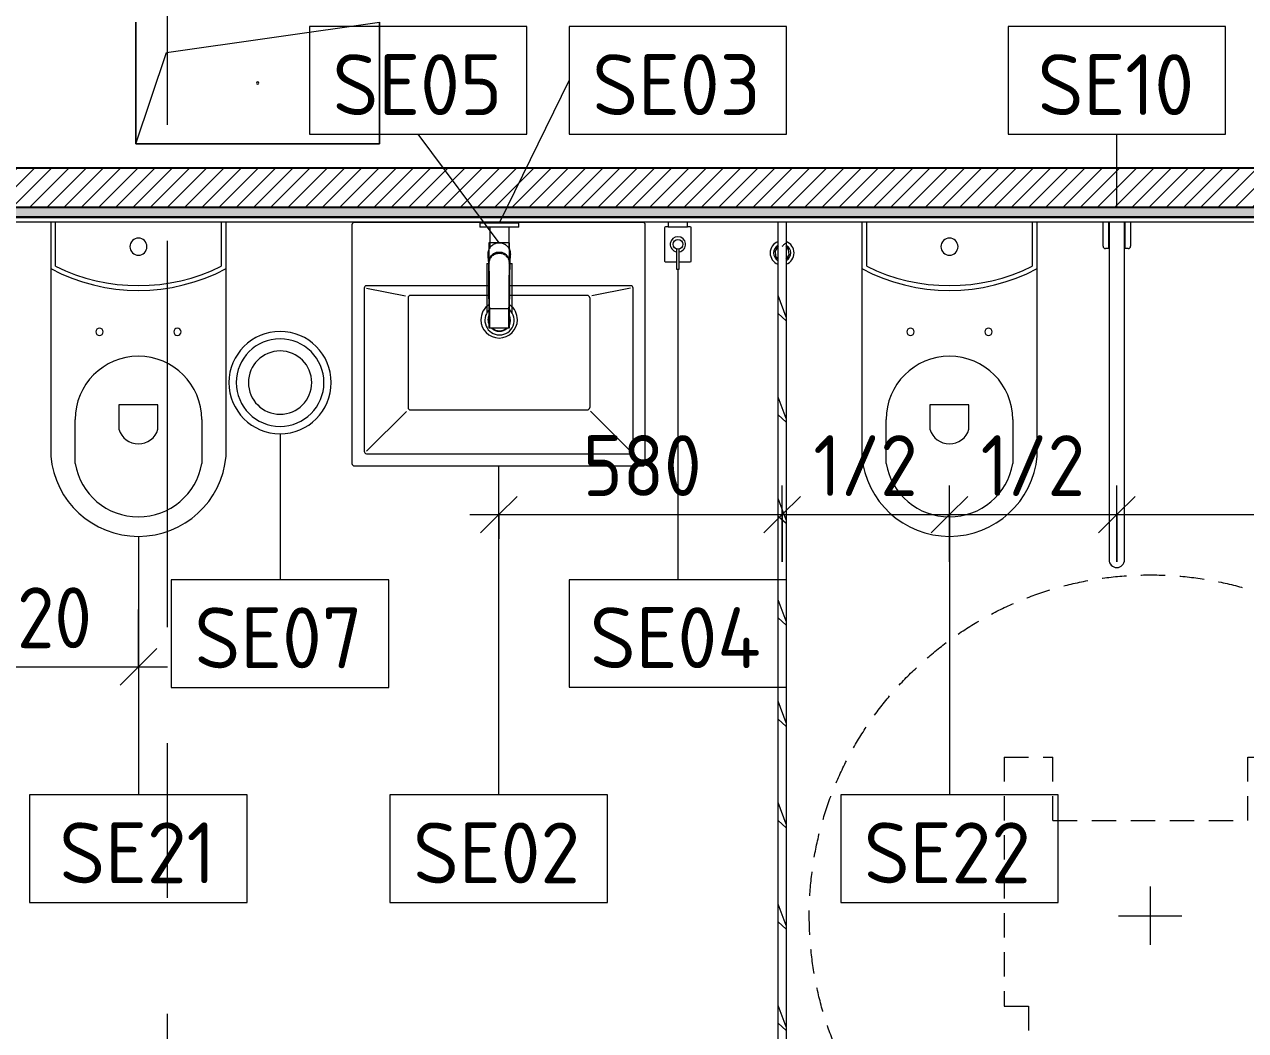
# Model space of a CAD drawing. Header units: millimetres. Extents: x 39815 to 261742, y -8553 to 29000.
# Drawn here: x 101061 to 103568, y 8309 to 10375 of the extents above; entities that cross this region are included whole.
import ezdxf

# ---------------------------------------------------------------- set-up
doc = ezdxf.new("R2010")
doc.units = ezdxf.units.MM
doc.linetypes.add('200_ШТРИХ__ш1_п0_6_', pattern=[80, 50, -30])
doc.linetypes.add('Осевая', pattern=[1587.5, 317.5, -238.125, 793.75, -238.125])
for name, color, linetype, lineweight, true_color in [('0-1', 7, 'Continuous', 9, 0x4994b4), ('A-GENM-1', 7, 'Continuous', 9, 0x4994b4), ('A-WALL-1', 7, 'Continuous', 25, 0x3c3c3c), ('A-WALL-FNSH-1', 7, 'Continuous', 15, 0x3c3c3c), ('P-SANR-FIXT-1', 7, 'Continuous', 15, 0x4994b4)]:
    doc.layers.add(name, color=color, linetype=linetype, lineweight=lineweight, true_color=true_color)
for name, color, linetype, lineweight in [('A-ANNO-DIMS', 7, 'Continuous', 9), ('A-ANNO-DIMS-50', 7, 'Continuous', 9), ('A-GENM', 7, 'Continuous', 9), ('I-FURN', 7, 'Continuous', 9), ('I-FURN-1', 7, '200_ШТРИХ__ш1_п0_6_', 15), ('I-FURN-2', 7, '200_ШТРИХ__ш1_п0_6_', 9), ('I-WALL', 7, 'Continuous', 9), ('P-SANR-FIXT-IDEN', 7, 'Continuous', 9), ('Оси', 7, 'Continuous', 9), ('Оси-2', 7, 'Осевая', 9)]:
    doc.layers.add(name, color=color, linetype=linetype, lineweight=lineweight)
doc.styles.add('GOST Common', font='GOST_Common.ttf', dxfattribs={"height": 125})
doc.styles.add('ISOCPEUR', font='isocpeur.ttf', dxfattribs={"width": 0.9, "height": 125})
doc.dimstyles.new('ISO-2_5_0_9К_БОЛЬШОЙ', dxfattribs={"dimscale": 304.8, "dimtxt": 124.497647, "dimasz": 0.246063, "dimexe": 0.19685, "dimexo": 0.492126, "dimgap": 0, "dimtad": 1, "dimdec": 0, "dimrnd": 10, "dimzin": 0, "dimdsep": 46, "dimtxsty": 'ISOCPEUR', "dimblk1": 'OBLIQUE', "dimblk2": 'OBLIQUE', "dimsah": 1, "dimcen": 0.09, "dimdle": 0.19685, "dimazin": 0, "dimtfac": 1, "dimtdec": 4, "dimtix": 1, "dimtmove": 0, "dimatfit": 3, "dimfxl": 1, "dimtvp": 1, "dimtolj": 1, "dimtzin": 0, "dimarcsym": 2})

# ---------------------------------------------------------------- blocks, each defined once
blk = doc.blocks.new('FRT_2D_Символ _разворот МГН_1 - D1_4_Символ доступности разворота МГН _360__-18618045-Фрагмент 2_11')
at = {"layer": 'I-FURN'}
for p, q in [((0, 60.4), (0, -59.6)), ((-65, 0), (65, 0))]:
    blk.add_line(p, q, dxfattribs=at)
at = {"layer": 'I-FURN-1'}
for p, q in [((-300, 325.4), (-300, -185.8)), ((-300, 325.4), (-200, 325.4)), ((-200, 195.4), (-200, 325.4)), ((200, 325.4), (300, 325.4)), ((200, 195.4), (200, 325.4)), ((300, 325.4), (300, -185.8)), ((-200, 195.4), (200, 195.4)), ((-300, -185.8), (-250, -185.8)), ((-250, -185.8), (-250, -435.8)), ((300, -185.8), (250, -185.8)), ((250, -185.8), (250, -435.8)), ((-200, -435.8), (-250, -435.8)), ((-200, -435.8), (-200, -645.8)), ((200, -435.8), (250, -435.8)), ((200, -435.8), (200, -645.8)), ((-200, -645.8), (200, -645.8))]:
    blk.add_line(p, q, dxfattribs=at)
at = {"layer": 'I-FURN-2'}
blk.add_circle((0, 0), 700, dxfattribs=at)
blk = doc.blocks.new('GM_Отверстие прямоугольное _в плите_ - Отверстие-V64-Фрагмент 2_11')
at = {"layer": 'A-GENM'}
for p, q in [((-250, -125), (-250, 125)), ((-250, 125), (-250, -125)), ((-187.5, 62.5), (250, 125)), ((250, 125), (250, -125)), ((250, -125), (250, 125)), ((-250, -125), (-187.5, 62.5)), ((250, -125), (-250, -125)), ((-250, -125), (250, -125))]:
    blk.add_line(p, q, dxfattribs=at)
for start, end in [(360, 180), (180, 360)]:
    blk.add_arc((0, 0), 2.5, start, end, dxfattribs=at)
blk = doc.blocks.new('FP_83-Фрагмент 2_11')
at = {"layer": 'A-GENM'}
for p, q in [((38, 8), (39.1, 6.8)), ((39.1, 6.8), (40.2, 5.6)), ((40.2, 5.6), (41.4, 4.4)), ((41.4, 4.4), (42.5, 3.2)), ((42.5, 3.2), (43.6, 2)), ((43.6, 2), (44.8, 0.8)), ((44.8, 0.8), (45.9, -0.4))]:
    blk.add_line(p, q, dxfattribs=at)
blk = doc.blocks.new('131_Сантехническая перегородка 7 - СП-1-V82-Фрагмент 2_11')
at = {"layer": 'A-GENM'}
h = blk.add_hatch(dxfattribs=at)
h.set_pattern_fill('FP_39', color=256, style=0, pattern_type=2)
h.set_pattern_definition([(198.435, (9964.92, -117167.355), (-416.49961, -208.250902), [79.025, -579.519]), (229.399, (9889.95, -117192.345), (-1041.2430683, -1249.5049425), [38.399, -1881.571]), (226.848, (9864.96, -117013.25), (-2915.4788923, -3123.769422), [91.346, -4475.934]), (199.983, (9802.485, -117079.89), (-1666.001328, -624.746965), [48.75, -2388.754]), (180, (9964.92, -117096.55), (-208.25, -208.25), [41.65, -166.6]), (208.443, (9923.27, -117096.55), (2707.24838793, 1457.75313005), [113.682, -5570.435]), (174.289, (9823.31, -117150.695), (1874.2483835, -208.2636477), [41.858, -2051.029]), (219.806, (9781.66, -117146.53), (1041.2439595, 833.007541), [32.53, -1593.955])])
h.paths.add_polyline_path([(2165.9, -8), (2165.9, 8), (45.9, 8), (45.9, -8), (1910.4, -8)])
for p, q in [((-4.1, 8), (45.9, 8)), ((45.9, 8), (2165.9, 8)), ((45.9, -8), (-4.1, -8)), ((2165.9, -8), (45.9, -8))]:
    blk.add_line(p, q, dxfattribs=at)
at = {"layer": 'A-GENM', "flags": 128}
for points in [[(71.5, 8), (62.7, 14.5), (51.9, 13.4), (45.9, 8)], [(45.9, -8), (54.7, -14.5), (65.5, -13.4), (71.5, -8)]]:
    blk.add_lwpolyline(points, dxfattribs=at)
at = {"layer": 'A-GENM'}
for radius, start, end in [(24.6, 19.9113, 160.0887), (17.6, 28.9731, 151.0269), (15.1, 126.8617, 139.5341), (15.1, 78.8699, 82.6459), (15.1, 40.4659, 53.124), (24.6, 199.9113, 340.0887), (17.6, 208.9731, 331.0269), (15.1, 222.7374, 233.124), (15.1, 258.8699, 262.6459), (15.1, 306.8617, 317.2626)]:
    blk.add_arc((58.7, 0), radius, start, end, dxfattribs=at)
blk.add_blockref('FP_83-Фрагмент 2_11', (0, 0), dxfattribs=at)
blk = doc.blocks.new('132_МГН_Поручень для унитаза_тип откидной - ПР 1Р-18611699-Фрагмент 2_11')
at = {"layer": 'A-GENM-1'}
for p, q in [((-16, 722), (-16, 29.1)), ((16, 29.1), (16, 722)), ((-28.2, 29.1), (-28.2, 78)), ((-23.2, 83), (-17, 83)), ((-17, 83), (-17, 29.1)), ((17, 83), (23.2, 83)), ((17, 29.1), (17, 83)), ((28.2, 78), (28.2, 29.1))]:
    blk.add_line(p, q, dxfattribs=at)
for centre, radius, start, end in [((0, 722), 16, 90, 180), ((0, 722), 16, 0, 90), ((-23.2, 78), 5, 90, 180), ((23.2, 78), 5, 0, 90)]:
    blk.add_arc(centre, radius, start, end, dxfattribs=at)
blk = doc.blocks.new('WC Seat_2 with Cistern-Wall Based - SE22-33487382-Фрагмент 2_11')
at = {"layer": 'P-SANR-FIXT-1'}
for p, q in [((-55, 485.5), (-55, 100.5)), ((-5, 410.5), (-5, 500.5)), ((255, 500.5), (255, 410.5)), ((305, 100.5), (305, 485.5)), ((85, 430.5), (85, 380.5)), ((165, 380.5), (165, 430.5)), ((85, 380.5), (165, 380.5)), ((-55, 100.5), (-55, 5.5)), ((305, 5.5), (305, 100.5)), ((-45, 5.5), (-45, 95.6)), ((295, 95.6), (295, 5.5))]:
    blk.add_line(p, q, dxfattribs=at)
for centre, radius, start, end in [((125, 469.8), 180.7, 4.9791, 175.0209), ((125, 478.7), 131.8, 9.5273, 170.4727), ((125, 418.8), 41.7, 16.2602, 163.7398), ((125, 410.5), 130, 180, 360), ((45, 230.5), 7.5, 0, 180), ((45, 230.5), 7.5, 180, 360), ((205, 230.5), 7.5, 0, 180), ((205, 230.5), 7.5, 180, 360), ((125, -237), 382.5, 61.9275, 118.0725), ((125, -247), 382.5, 63.6122, 116.3878), ((125, 55.5), 17.5, 0, 180), ((125, 55.5), 17.5, 180, 360)]:
    blk.add_arc(centre, radius, start, end, dxfattribs=at)
blk = doc.blocks.new('WC Seat_2 with Cistern-Wall Based - SE21-33487045-Фрагмент 2_11')
at = {"layer": 'P-SANR-FIXT-1'}
for p, q in [((-55, 485.5), (-55, 100.5)), ((-5, 410.5), (-5, 500.5)), ((255, 500.5), (255, 410.5)), ((305, 100.5), (305, 485.5)), ((85, 430.5), (85, 380.5)), ((165, 380.5), (165, 430.5)), ((85, 380.5), (165, 380.5)), ((-55, 100.5), (-55, 5.5)), ((305, 5.5), (305, 100.5)), ((-45, 5.5), (-45, 95.6)), ((295, 95.6), (295, 5.5))]:
    blk.add_line(p, q, dxfattribs=at)
for centre, radius, start, end in [((125, 469.8), 180.7, 4.9791, 175.0209), ((125, 478.7), 131.8, 9.5273, 170.4727), ((125, 418.8), 41.7, 16.2602, 163.7398), ((125, 410.5), 130, 180, 360), ((45, 230.5), 7.5, 0, 180), ((45, 230.5), 7.5, 180, 360), ((205, 230.5), 7.5, 0, 180), ((205, 230.5), 7.5, 180, 360), ((125, -237), 382.5, 61.9275, 118.0725), ((125, -247), 382.5, 63.6122, 116.3878), ((125, 55.5), 17.5, 0, 180), ((125, 55.5), 17.5, 180, 360)]:
    blk.add_arc(centre, radius, start, end, dxfattribs=at)
blk = doc.blocks.new('сифон - Для раковины-30615598-Фрагмент 2_11')
at = {"layer": 'P-SANR-FIXT-1'}
for p, q in [((116.7, 26), (15, 26)), ((116.7, 26), (116.7, 22.5)), ((200, 40), (191.1, 40)), ((191.1, -40), (191.1, 40)), ((200, 40), (200, -40)), ((127.1, 20), (126.2, 20)), ((191.1, 20), (147.8, 20)), ((116.7, -21.3), (116.7, -26)), ((122.2, -20), (122.9, -20)), ((145.8, -20), (191.1, -20)), ((15, -26), (116.7, -26)), ((191.1, -40), (200, -40))]:
    blk.add_line(p, q, dxfattribs=at)
for radius, start, end in [(30, 46.0777, 180), (30, 180, 316.8879), (22.5, 134.338, 180), (22.5, 180, 224.5753), (21.5, 136.6301, 180), (21.5, 180, 223.4006), (22.5, 100.3246, 111.0164), (21.5, 101.7897, 108), (21.5, 81.6166, 90.6528), (21.5, 72, 75.9978), (22.5, 67.2152, 71.5917), (30, 42.9598, 45), (22.5, 244.2771, 292.5042), (21.5, 247.6878, 288), (21.5, 289.2478, 293.8296), (22.5, 293.3521, 297.2506), (30, 317.2925, 319.7584)]:
    blk.add_arc((0, 0), radius, start, end, dxfattribs=at)
blk = doc.blocks.new('раковина - 400 x 500mm-30615599-Фрагмент 2_11')
at = {"layer": 'P-SANR-FIXT-1'}
for p, q in [((347.5, 0), (-244.5, 0)), ((-249.5, -5), (-249.5, -495)), ((352.5, -495), (352.5, -5)), ((-224.5, -135), (-224.5, -470)), ((31.5, -130), (-219.5, -130)), ((-219.5, -135), (-139.5, -151)), ((-126, -150), (-129.5, -150)), ((31.6, -150), (-126, -150)), ((32.2, -130), (31.6, -130)), ((73.7, -130), (73.1, -130)), ((233.5, -150), (73.7, -150)), ((322.5, -130), (73.8, -130)), ((322.5, -135), (242.8, -150.5)), ((327.5, -470), (327.5, -135)), ((-134.5, -155), (-134.5, -380)), ((238.5, -155), (238.5, -380)), ((-219.5, -470), (-137.6, -388.1)), ((-129.5, -385), (233.5, -385)), ((322.5, -470), (240.2, -387.7)), ((-219.5, -475), (322.5, -475)), ((-244.5, -500), (347.5, -500))]:
    blk.add_line(p, q, dxfattribs=at)
for centre, radius, start, end in [((-244.5, -5), 5, 90, 180), ((347.5, -5), 5, 0, 90), ((-219.5, -135), 5, 90, 180), ((-129.5, -155), 5, 90, 180), ((233.5, -155), 5, 0, 90), ((322.5, -135), 5, 0, 90), ((52.6, -199.9), 37.5, 124.5574, 180), ((52.6, -199.9), 37.5, 53.9023, 55.0521), ((52.6, -199.9), 37.5, 360, 53.6784), ((52.6, -199.9), 37.5, 180, 360), ((52.6, -199.9), 23, 165.5066, 180), ((52.6, -199.9), 23, 180, 195.2656), ((52.6, -199.9), 23, 157.6165, 164.226), ((52.6, -199.9), 23, 14.4242, 21.0364), ((52.6, -199.9), 23, 360, 13.1436), ((52.6, -199.9), 23, 346.2606, 360), ((52.6, -199.9), 23, 196.0894, 199.6897), ((52.6, -199.9), 23, 201.0739, 202.837), ((52.6, -199.9), 23, 225.2617, 314.7264), ((52.6, -199.9), 23, 340.9749, 345.2874), ((-129.5, -380), 5, 180, 270), ((233.5, -380), 5, 270, 360), ((-219.5, -470), 5, 180, 270), ((322.5, -470), 5, 270, 0), ((-244.5, -495), 5, 180, 270), ((347.5, -495), 5, 270, 0)]:
    blk.add_arc(centre, radius, start, end, dxfattribs=at)
blk = doc.blocks.new('смеситель для раковины - Default-30615600-Фрагмент 2_11')
at = {"layer": '0-1'}
for p, q in [((19.7, 151.6), (-19.8, 151.6)), ((-20.3, 110), (-20.4, 97.4)), ((19.8, 111.8), (-19.8, 111.8)), ((20.4, 97.4), (20.3, 110)), ((-22.8, 3), (-21.8, 15.6)), ((-18.9, 7.6), (-19.6, 9.7)), ((21.8, 15.6), (22.8, 3))]:
    blk.add_line(p, q, dxfattribs=at)
at = {"layer": '0-1', "flags": 128}
for points in [[(-20.7, 150.6), (-20.7, 150.2), (-20.7, 149.2), (-20.7, 148.3), (-20.7, 146.9), (-20.7, 145.4), (-20.8, 134.7), (-21.1, 63.6), (-21.1, 93.2)], [(19.7, 151.6), (20, 151.6), (20.2, 151.6), (20.5, 151.4), (20.6, 151.2), (20.7, 151.1), (20.8, 150.9), (20.8, 150.6)], [(21, 17), (21.2, 25.7), (21, 77.4), (21, 111.4)], [(-21.8, 15.6), (-21.6, 25.5), (-21.4, 39.3), (-21.2, 64), (-21.1, 88)], [(-21.1, 22.2), (-21.1, 24.2), (-21.1, 63.3), (-21.1, 93.2)], [(-20, 10.8), (-20.8, 13.2), (-20.9, 15.4)], [(12.1, -0.1), (16.4, 3.8), (19.5, 8.8), (21, 14.5), (21, 16)]]:
    blk.add_lwpolyline(points, dxfattribs=at)
at = {"layer": 'P-SANR-FIXT-1'}
for p, q in [((21, 151.6), (-21, 151.6)), ((-21, 151.6), (-21, -23)), ((21, -23), (21, 151.6)), ((-19.7, 144), (-19.8, 111.8)), ((19.8, 111.8), (19.7, 144)), ((19.9, 143.1), (19.9, 140.7)), ((19.9, 136.7), (19.9, 133.6)), ((19.9, 131), (20, 126.2)), ((20, 115.7), (20, 113.5)), ((20, 111.3), (20, 108.6)), ((-22.9, 0.3), (-22.9, 0.9)), ((22.5, 5), (22.9, 0.9)), ((22.9, 0.9), (22.9, 0.3)), ((-21, -23), (21, -23))]:
    blk.add_line(p, q, dxfattribs=at)
at = {"layer": 'P-SANR-FIXT-1', "flags": 128}
for points in [[(-21.1, 16.9), (-21.1, 42.2), (-21, 67.6), (-20.8, 118.3), (-20.7, 143.7), (-20.7, 149.4), (-20.8, 150.2), (-20.9, 145.3), (-20.9, 138.9), (-21.1, 88.1)], [(-19.9, 125.8), (-19.9, 133.8), (-19.9, 138.3)], [(21.1, 88.1), (20.9, 138.9), (20.9, 145.3), (20.8, 150.2), (20.7, 149.4), (20.7, 143.7), (20.8, 118.3), (21, 67.6), (21.1, 42.2), (21.1, 16.9)], [(-20, 109.4), (-20, 111), (-20, 119.8)], [(20, 123.6), (20, 119.9), (20, 117.9)], [(-15.7, 3.9), (-13.1, 1.6), (-12.1, 0.9)], [(12.1, 0.9), (13.1, 1.6), (15.4, 3.6)], [(22.9, 0.9), (22.7, 3.2), (22.5, 5.6), (22.3, 7.9), (22.1, 10.8), (21.8, 15.2)], [(-9.8, -0.4), (-6.1, -1.8), (-4.9, -2)], [(-2.7, -2.4), (-2.1, -2.5), (2.1, -2.5), (2.7, -2.4)], [(0.6, -3.9), (0.3, -3.9), (0.1, -3.9), (-0.1, -3.9), (-0.3, -3.9), (-0.6, -3.9)], [(5.1, -2), (6.1, -1.8), (9.8, -0.4)]]:
    blk.add_lwpolyline(points, dxfattribs=at)
at = {"layer": 'P-SANR-FIXT-1'}
for centre, major_axis, ratio, start_param, end_param in [((-19.8, 109.7), (-0.5, 0.002), 0.095846, 0.794229, 1.571164), ((19.8, 109.7), (0.5, 0.002), 0.095848, 4.711795, 5.488843), ((0, 17.2), (20.8, 0), 0.98634, 3.038054, 3.090126), ((0, 17.2), (20.8, 0), 0.98634, 3.29536, 3.441377), ((0, 17.2), (20.8, 0), 0.98634, 5.983401, 6.129418), ((0, 17.2), (20.8, 0), 0.98634, 0.051466, 0.103539), ((0, 17.2), (20.8, 0), 0.98634, 4.268583, 4.510817), ((0, 17.2), (18.5, 0), 0.986286, 4.671144, 4.753634), ((0, 17.2), (20.8, 0), 0.98634, 4.913948, 5.156189)]:
    blk.add_ellipse(centre, major_axis=major_axis, ratio=ratio, start_param=start_param, end_param=end_param, dxfattribs=at)
for points, knots in [([(-19.9, 147.4), (-19.9, 148), (-19.8, 149.3), (-19.8, 150.7), (-19.8, 151.5), (-19.8, 151.6), (-19.8, 151.6)], [0.1, 0.1, 0.1, 0.1, 0.2, 0.3, 0.4, 0.4725859, 0.4725859, 0.4725859, 0.4725859]), ([(-19.8, 151.6), (-19.7, 151.6), (-19.7, 151.6), (-19.7, 151.2), (-19.7, 150), (-19.7, 148.3), (-19.7, 146.2), (-19.7, 144.8), (-19.7, 144)], [0.4728347, 0.4728347, 0.4728347, 0.4728347, 0.5, 0.6, 0.7, 0.8, 0.9, 1, 1, 1, 1]), ([(19.7, 144), (19.7, 144.8), (19.7, 146.2), (19.7, 148.3), (19.7, 150), (19.7, 151.2), (19.7, 151.6), (19.7, 151.6), (19.7, 151.6)], [0, 0, 0, 0, 0.1, 0.2, 0.3, 0.4, 0.5, 0.5274121, 0.5274121, 0.5274121, 0.5274121]), ([(19.7, 151.6), (19.8, 151.6), (19.8, 151.5), (19.8, 150.7), (19.8, 149.3), (19.9, 148), (19.9, 147.4)], [0.5275209, 0.5275209, 0.5275209, 0.5275209, 0.6, 0.7, 0.8, 0.9, 0.9, 0.9, 0.9]), ([(-19.8, 111.8), (-19.8, 111.8), (-19.8, 111.7), (-19.8, 110.9), (-19.8, 110.1), (-19.8, 109.7)], [0.4695548, 0.4695548, 0.4695548, 0.4695548, 0.6, 0.8, 1, 1, 1, 1]), ([(19.8, 109.7), (19.8, 110.1), (19.8, 110.9), (19.8, 111.7), (19.8, 111.8), (19.8, 111.8)], [0, 0, 0, 0, 0.2, 0.4, 0.5304748, 0.5304748, 0.5304748, 0.5304748]), ([(-21.1, 88.1), (-21.1, 85.7), (-21.1, 82.2), (-21.1, 77.5), (-21.2, 73.9), (-21.2, 70.4), (-21.2, 66.8), (-21.2, 63.9), (-21.2, 61.5), (-21.2, 59.8), (-21.2, 58), (-21.2, 55.7), (-21.3, 52.8), (-21.3, 49.3), (-21.3, 46), (-21.3, 42.6), (-21.4, 39.4), (-21.4, 36.2), (-21.5, 32.2), (-21.5, 27.5), (-21.7, 20.9), (-21.8, 17.2), (-21.8, 15.2)], [0, 0, 0, 0, 0.083333, 0.125, 0.166667, 0.208333, 0.25, 0.291667, 0.3125, 0.333333, 0.354167, 0.375, 0.416667, 0.458333, 0.5, 0.541667, 0.583333, 0.625, 0.666667, 0.75, 0.833333, 1, 1, 1, 1]), ([(-20.4, 97.4), (-20.4, 91.1), (-20.5, 81.8), (-20.6, 69.7), (-20.6, 60), (-20.7, 52.6), (-20.8, 47.4), (-20.8, 45.2), (-20.8, 43.5), (-20.9, 41.8), (-20.9, 39.8), (-20.9, 37.7), (-20.9, 36.2), (-20.9, 35.4), (-21, 34.1), (-21, 32.6), (-21, 31), (-21, 29.7), (-21, 28.6), (-21, 27.7), (-21, 26.8), (-21.1, 25.6), (-21.1, 22.9), (-21.1, 20.4), (-21.1, 18.4)], [0, 0, 0, 0, 0.222222, 0.333333, 0.444444, 0.583333, 0.618056, 0.652778, 0.670139, 0.6875, 0.722222, 0.756944, 0.774306, 0.782986, 0.791667, 0.826389, 0.84375, 0.861111, 0.878472, 0.887153, 0.895833, 0.913194, 0.930556, 1, 1, 1, 1]), ([(21.1, 18.4), (21.1, 19.2), (21.1, 20.8), (21.1, 23.1), (21.1, 25), (21.1, 26.5), (21, 27.6), (21, 28.6), (21, 30), (21, 31.7), (21, 33.4), (21, 34.6), (20.9, 35.2), (20.9, 35.7), (20.9, 36.3), (20.9, 36.9), (20.9, 38.1), (20.9, 39.8), (20.9, 41.4), (20.8, 42.8), (20.8, 44.1), (20.8, 45.8), (20.8, 48.6), (20.7, 53.5), (20.6, 60.7), (20.6, 68.9), (20.5, 76.5), (20.5, 85.7), (20.4, 92.7), (20.4, 97.4)], [0, 0, 0, 0, 0.027778, 0.055556, 0.083333, 0.097222, 0.111111, 0.125, 0.138889, 0.166667, 0.194444, 0.208333, 0.215278, 0.222222, 0.229167, 0.236111, 0.25, 0.277778, 0.305556, 0.319444, 0.333333, 0.361111, 0.388889, 0.444444, 0.555556, 0.666667, 0.75, 0.833333, 1, 1, 1, 1]), ([(20.4, 88.2), (20.4, 88.1), (20.5, 88), (20.6, 87.8), (20.7, 87.5), (20.7, 87.4), (20.7, 87.3)], [0.19375, 0.19375, 0.19375, 0.19375, 0.25, 0.3, 0.35, 0.4, 0.4, 0.4, 0.4]), ([(21.8, 15.2), (21.8, 16.4), (21.7, 19.4), (21.6, 24.2), (21.5, 28.2), (21.5, 30.6), (21.5, 32.4), (21.4, 34.1), (21.4, 35.8), (21.4, 37.3), (21.4, 38.7), (21.4, 39.8), (21.4, 41), (21.3, 42.6), (21.3, 44.7), (21.3, 47.5), (21.3, 50.9), (21.2, 55.1), (21.2, 60), (21.2, 65.1), (21.2, 69.9), (21.2, 74.5), (21.1, 80.6), (21.1, 85.1), (21.1, 88.1)], [0, 0, 0, 0, 0.142857, 0.285714, 0.357143, 0.392857, 0.428571, 0.464286, 0.5, 0.535714, 0.553571, 0.571429, 0.589286, 0.607143, 0.642857, 0.678571, 0.714286, 0.75, 0.785714, 0.821429, 0.857143, 0.892857, 0.928571, 1, 1, 1, 1]), ([(-21.8, 15.2), (-21.9, 13.9), (-22, 12.1), (-22.1, 10.1), (-22.2, 8.7), (-22.3, 7.5), (-22.4, 6.6), (-22.5, 5.7), (-22.6, 4.8), (-22.7, 3.8), (-22.8, 2.5), (-22.9, 1.5), (-22.9, 0.9)], [0, 0, 0, 0, 0.166667, 0.25, 0.333333, 0.416667, 0.5, 0.583333, 0.666667, 0.75, 0.833333, 1, 1, 1, 1]), ([(22.9, 0.3), (22.9, -2.5), (22.3, -6.4), (20, -11.4), (17.7, -14.7), (14.9, -17.6), (11.6, -20), (7.9, -21.7), (4.5, -22.6), (1.5, -23), (-1.9, -23), (-6, -22.4), (-10, -20.8), (-12.8, -19.1), (-14.8, -17.5), (-16.7, -15.8), (-18.8, -13.3), (-21.9, -8.1), (-22.9, -3.2), (-22.9, 0.3)], [0, 0, 0, 0, 0.111111, 0.166667, 0.222222, 0.277778, 0.333333, 0.388889, 0.444444, 0.479167, 0.513889, 0.583333, 0.652778, 0.6875, 0.722222, 0.756944, 0.791667, 0.861111, 1, 1, 1, 1]), ([(-16.4, 3.7), (-16.6, 4.1), (-17.6, 5.3), (-18.7, 7.1), (-19.6, 9), (-20.1, 10.6), (-20.6, 12.1), (-21, 14.3), (-21.1, 15.9), (-21.1, 16.9)], [0.5566569, 0.5566569, 0.5566569, 0.5566569, 0.6, 0.7, 0.75, 0.8, 0.85, 0.9, 1, 1, 1, 1]), ([(-21.1, 16.4), (-21.1, 14.3), (-20.4, 11.1), (-18.7, 7.6), (-17.5, 5.8), (-16.4, 4.5), (-15.2, 3.2), (-13.9, 2.1), (-12.5, 1), (-10.9, 0.1), (-9.2, -0.7), (-6.9, -1.7), (-3.8, -2.5), (0, -2.8), (3.8, -2.5), (6.9, -1.7), (9, -0.9), (10.1, -0.3), (10.9, 0.1), (11.7, 0.5), (12.7, 1.2), (13.9, 2), (15, 3), (15.8, 3.8), (16.4, 4.5), (17, 5.2), (17.7, 6.2), (18.6, 7.6), (19.3, 9), (19.7, 9.9), (19.9, 10.5), (20, 10.9), (20.2, 11.2), (20.3, 11.7), (20.6, 12.6), (20.8, 13.8), (21, 15.1), (21.1, 16), (21.1, 16.4)], [0, 0, 0, 0, 0.111111, 0.166667, 0.194444, 0.222222, 0.25, 0.277778, 0.305556, 0.333333, 0.361111, 0.388889, 0.444444, 0.5, 0.555556, 0.611111, 0.638889, 0.652778, 0.666667, 0.680556, 0.694444, 0.722222, 0.75, 0.763889, 0.777778, 0.791667, 0.805556, 0.833333, 0.861111, 0.875, 0.881944, 0.888889, 0.895833, 0.902778, 0.916667, 0.944444, 0.972222, 1, 1, 1, 1]), ([(-20.8, 14.6), (-20.7, 14.1), (-20.6, 12.9), (-20.2, 11.6), (-20, 10.9)], [0, 0, 0, 0, 0.4, 1, 1, 1, 1]), ([(-18.3, 9.9), (-18.8, 10.8), (-20.1, 14), (-20.7, 17.5), (-20.7, 19.9)], [-0.157337, -0.157337, -0.157337, -0.157337, -0.1111111, 0, 0, 0, 0]), ([(-19.3, 9.3), (-19.1, 8.7), (-18.5, 7.4), (-17.6, 6.2), (-17.1, 5.5)], [0.2222222, 0.2222222, 0.2222222, 0.2222222, 0.4444444, 0.7777778, 0.7777778, 0.7777778, 0.7777778]), ([(-13.9, 4), (-14.7, 4.7), (-15.8, 6), (-16.9, 7.4), (-17.2, 8)], [-0.26859689, -0.26859689, -0.26859689, -0.26859689, -0.22222222, -0.18982564, -0.18982564, -0.18982564, -0.18982564]), ([(-10, -1.5), (-10.9, -1), (-12.8, 0.2), (-14.5, 1.7), (-15.3, 2.6), (-15.4, 2.7)], [0.3, 0.3, 0.3, 0.3, 0.4, 0.5, 0.5124698, 0.5124698, 0.5124698, 0.5124698]), ([(-7.8, 0), (-8.7, 0.4), (-10.3, 1.2), (-11.7, 2.2), (-12.3, 2.7)], [-0.37982072, -0.37982072, -0.37982072, -0.37982072, -0.33333333, -0.30027801, -0.30027801, -0.30027801, -0.30027801]), ([(17.3, 8), (16.9, 7.4), (15, 4.8), (10.7, 1.1), (3.8, -1.6), (-2, -1.6), (-5.1, -0.9), (-5.8, -0.7)], [-0.8101744, -0.8101744, -0.8101744, -0.8101744, -0.7777778, -0.6666667, -0.5555556, -0.4444444, -0.4109505, -0.4109505, -0.4109505, -0.4109505]), ([(20.9, 14), (20.9, 13.9), (20.7, 12.8), (20.2, 10.6), (19, 7.6), (16.7, 3.9), (12.9, 0), (8, -2.6), (4.7, -3.4), (3.5, -3.6)], [0.0919533, 0.0919533, 0.0919533, 0.0919533, 0.1, 0.2, 0.3, 0.4, 0.6, 0.8, 0.9091362, 0.9091362, 0.9091362, 0.9091362]), ([(17.1, 5.5), (17.5, 6), (18.6, 7.6), (19.5, 9.4), (19.9, 10.7)], [0.2222222, 0.2222222, 0.2222222, 0.2222222, 0.4444444, 0.9768048, 0.9768048, 0.9768048, 0.9768048]), ([(20.7, 19.9), (20.7, 17.5), (20.1, 14), (18.8, 10.8), (18.3, 9.9)], [-1, -1, -1, -1, -0.8888889, -0.8424724, -0.8424724, -0.8424724, -0.8424724]), ([(20.2, 11.7), (20.3, 12), (20.6, 12.9), (20.7, 13.9), (20.8, 14.6)], [0.2222222, 0.2222222, 0.2222222, 0.2222222, 0.4444444, 1, 1, 1, 1]), ([(-0.6, -3.9), (-1.6, -3.9), (-3.8, -3.7), (-6.8, -2.9), (-8.7, -2.1), (-9.5, -1.7)], [0, 0, 0, 0, 0.1, 0.2, 0.2837623, 0.2837623, 0.2837623, 0.2837623]), ([(-0.6, -3.9), (-0.6, -3.9), (-0.6, -3.7), (-0.6, -3.5), (-0.6, -3.3), (-0.6, -3.2)], [0, 0, 0, 0, 0.3636364, 0.5454545, 0.7272727, 0.7272727, 0.7272727, 0.7272727]), ([(0.6, -3.9), (0.6, -3.9), (0.6, -3.7), (0.6, -3.5), (0.6, -3.3), (0.6, -3.2)], [0, 0, 0, 0, 0.3636364, 0.5454545, 0.7272727, 0.7272727, 0.7272727, 0.7272727])]:
    blk.add_open_spline(points, degree=3, knots=knots, dxfattribs=at)
for points in [[(-19.8, 111.8), (-19.8, 111.8), (-19.8, 111.8), (-19.8, 111.8)], [(-19.8, 110), (-19.8, 110.3), (-19.8, 110.6), (-19.8, 110.9)], [(19.8, 111.8), (19.8, 111.8), (19.8, 111.8), (19.8, 111.8)], [(19.8, 110.9), (19.8, 110.6), (19.8, 110.3), (19.8, 110)], [(-20.5, 88.2), (-20.6, 88.2), (-20.7, 88.2), (-20.8, 88.2)], [(-22.9, 0.9), (-22.9, 2.2), (-22.8, 3.6), (-22.6, 4.9)], [(2.5, -3.8), (1.8, -3.9), (1.2, -3.9), (0.6, -3.9)]]:
    blk.add_open_spline(points, degree=3, dxfattribs=at)
blk = doc.blocks.new('мусорная корзина - Round_ Metal-30590745-Фрагмент 2_11')
at = {"layer": 'P-SANR-FIXT-1'}
for radius, start, end in [(105, 0, 180), (90, 360, 180), (65, 0, 180), (105, 180, 360), (90, 180, 360), (65, 180, 360)]:
    blk.add_arc((0, 0), radius, start, end, dxfattribs=at)
blk = doc.blocks.new('TOY_Диспансер мыло - Дозатор Elegance new 11654 019001 хром-30721027-Фрагмент 2_11')
at = {"layer": 'A-GENM-1'}
for p, q in [((127.9, 101.6), (122.2, 101.6)), ((122.2, 101.6), (122.2, 86.7)), ((127.9, 86.7), (127.9, 101.6)), ((97.5, 84.7), (97.5, 17)), ((122.2, 86.7), (99.5, 86.7)), ((122.2, 86.7), (102.9, 86.7)), ((122.2, 87.7), (122.2, 60.3)), ((127.9, 60.3), (127.9, 87.7)), ((146.9, 86.7), (127.9, 86.7)), ((150.5, 86.7), (127.9, 86.7)), ((152.5, 17), (152.5, 84.7)), ((99.5, 15), (105, 15)), ((145, 15), (105, 15)), ((105, 15), (105, 5.5)), ((145, 5.5), (145, 15)), ((145, 15), (150.5, 15))]:
    blk.add_line(p, q, dxfattribs=at)
blk.add_circle((125, 50.7), 10, dxfattribs=at)
for centre, radius, start, end in [((99.5, 84.7), 2, 90, 180), ((150.5, 84.7), 2, 360, 90), ((125, 50.7), 15.7, 100.4353, 79.365), ((99.5, 17), 2, 180, 270), ((150.5, 17), 2, 270, 360)]:
    blk.add_arc(centre, radius, start, end, dxfattribs=at)
blk = doc.blocks.new('М_сантехническая_рамка1 - В рамке-30590747-Фрагмент 2_11')
at = {"layer": 'P-SANR-FIXT-IDEN'}
for p, q in [((4.293, 2.24), (-4.639, 2.24)), ((-4.639, 2.24), (-4.639, -2.178)), ((4.293, -2.178), (4.293, 2.24)), ((-4.639, -2.178), (4.293, -2.178))]:
    blk.add_line(p, q, dxfattribs=at)
blk = doc.blocks.new('DIMBLOCK69-Фрагмент 2_11')
at = {"layer": 'A-ANNO-DIMS-50'}
for p, q in [((101295.5, 9173.9), (101295.5, 8996.1)), ((101295.5, 9056.1), (101295.5, 9173.9)), ((100876.4, 8959.2), (100876.4, 9116.1)), ((100816.4, 9056.1), (101355.5, 9056.1)), ((100876.4, 9056.1), (100876.4, 8959.2))]:
    blk.add_line(p, q, dxfattribs=at)
at = {"layer": 'A-ANNO-DIMS-50', "lineweight": 20}
for p, q in [((100876.4, 9056.1), (100913.9, 9093.6)), ((101295.5, 9056.1), (101333, 9093.6)), ((100876.4, 9056.1), (100838.9, 9018.6)), ((101295.5, 9056.1), (101258, 9018.6))]:
    blk.add_line(p, q, dxfattribs=at)
at = {"layer": 'A-ANNO-DIMS-50', "color": 0, "insert": (100961.5, 9219.4), "char_height": 125, "width": 298.794, "attachment_point": 1, "line_spacing_factor": 1.149209, "style": 'ISOCPEUR'}
blk.add_mtext('420', dxfattribs=at)
blk = doc.blocks.new('_Oblique')
at = {"color": 0, "linetype": 'ByBlock', "lineweight": -2}
blk.add_line((-0.5, -0.5), (0.5, 0.5), dxfattribs=at)
blk = doc.blocks.new('DIMBLOCK70-Фрагмент 2_11')
at = {"layer": 'A-ANNO-DIMS-50'}
for p, q in [((102035.5, 9318.8), (102035.5, 9428.6)), ((102616.9, 9271.7), (102616.9, 9428.6)), ((101975.5, 9368.6), (102676.9, 9368.6)), ((102035.5, 9368.6), (102035.5, 9318.8)), ((102616.9, 9368.6), (102616.9, 9271.7))]:
    blk.add_line(p, q, dxfattribs=at)
at = {"layer": 'A-ANNO-DIMS-50', "lineweight": 20}
for p, q in [((102035.5, 9368.6), (102073, 9406.1)), ((102616.9, 9368.6), (102654.4, 9406.1)), ((102035.5, 9368.6), (101998, 9331.1)), ((102616.9, 9368.6), (102579.4, 9331.1))]:
    blk.add_line(p, q, dxfattribs=at)
at = {"layer": 'A-ANNO-DIMS-50', "color": 0, "insert": (102207.7, 9531.9), "char_height": 125, "width": 284.429, "attachment_point": 1, "line_spacing_factor": 1.149209, "style": 'ISOCPEUR'}
blk.add_mtext('580', dxfattribs=at)
blk = doc.blocks.new('DIMBLOCK71-Фрагмент 2_11')
at = {"layer": 'A-ANNO-DIMS-50'}
for p, q in [((103304, 9271.7), (103304, 9428.6)), ((104164.4, 9271.7), (104164.4, 9428.6)), ((103244, 9368.6), (104224.4, 9368.6)), ((103304, 9368.6), (103304, 9271.7)), ((104164.4, 9368.6), (104164.4, 9271.7))]:
    blk.add_line(p, q, dxfattribs=at)
at = {"layer": 'A-ANNO-DIMS-50', "lineweight": 20}
for p, q in [((103304, 9368.6), (103341.5, 9406.1)), ((104164.4, 9368.6), (104201.9, 9406.1)), ((103304, 9368.6), (103266.5, 9331.1)), ((104164.4, 9368.6), (104126.9, 9331.1))]:
    blk.add_line(p, q, dxfattribs=at)
at = {"layer": 'A-ANNO-DIMS-50', "color": 0, "insert": (103615.7, 9531.9), "char_height": 125, "width": 284.429, "attachment_point": 1, "line_spacing_factor": 1.149209, "style": 'ISOCPEUR'}
blk.add_mtext('860', dxfattribs=at)
blk = doc.blocks.new('DIMBLOCK72-Фрагмент 2_11')
at = {"layer": 'A-ANNO-DIMS-50'}
for p, q in [((102616.9, 9271.7), (102616.9, 9428.6)), ((102960.5, 9271.7), (102960.5, 9428.6)), ((102556.9, 9368.6), (102960.5, 9368.6)), ((102616.9, 9368.6), (102616.9, 9271.7)), ((102960.5, 9368.6), (102960.5, 9271.7))]:
    blk.add_line(p, q, dxfattribs=at)
at = {"layer": 'A-ANNO-DIMS-50', "lineweight": 20}
for p, q in [((102616.9, 9368.6), (102654.4, 9406.1)), ((102960.5, 9368.6), (102998, 9406.1)), ((102616.9, 9368.6), (102579.4, 9331.1)), ((102960.5, 9368.6), (102923, 9331.1))]:
    blk.add_line(p, q, dxfattribs=at)
at = {"layer": 'A-ANNO-DIMS-50', "color": 0, "insert": (102681, 9531.9), "char_height": 125, "width": 258.572, "attachment_point": 1, "line_spacing_factor": 1.149209, "style": 'ISOCPEUR'}
blk.add_mtext('1/2', dxfattribs=at)
blk = doc.blocks.new('DIMBLOCK73-Фрагмент 2_11')
at = {"layer": 'A-ANNO-DIMS-50'}
for p, q in [((102960.5, 9271.7), (102960.5, 9428.6)), ((103304, 9271.7), (103304, 9428.6)), ((102960.5, 9368.6), (103364, 9368.6)), ((102960.5, 9368.6), (102960.5, 9271.7)), ((103304, 9368.6), (103304, 9271.7))]:
    blk.add_line(p, q, dxfattribs=at)
at = {"layer": 'A-ANNO-DIMS-50', "lineweight": 20}
for p, q in [((102960.5, 9368.6), (102998, 9406.1)), ((103304, 9368.6), (103341.5, 9406.1)), ((102960.5, 9368.6), (102923, 9331.1)), ((103304, 9368.6), (103266.5, 9331.1))]:
    blk.add_line(p, q, dxfattribs=at)
at = {"layer": 'A-ANNO-DIMS-50', "color": 0, "insert": (103024.5, 9531.9), "char_height": 125, "width": 258.572, "attachment_point": 1, "line_spacing_factor": 1.149209, "style": 'ISOCPEUR'}
blk.add_mtext('1/2', dxfattribs=at)

msp = doc.modelspace()

# ---------------------------------------------------------------- hatches: boundary and pattern name
at = {"layer": 'I-WALL'}
h = msp.add_hatch(dxfattribs=at)
h.set_pattern_fill('FP_1', color=256, style=0, pattern_type=2)
h.set_pattern_definition([(45, (-14604.555, 0), (-17.6776695, 17.6776695), [])])
h.paths.add_polyline_path([(104195.4, 10000), (104195.4, 10080), (97405.4, 10080), (97405.4, 10000), (103091.8, 10000)])
h = msp.add_hatch(dxfattribs=at)
h.set_pattern_fill('FP_9', color=256, style=0, pattern_type=2)
h.set_pattern_definition([(0, (-14604.555, 0), (60.96, 15.24), [5.029, -40.691, 5.029, -40.691, -243.84]), (0, (-14604.555, 0), (60.96, 15.24), [-91.44, 5.029, -86.411, 5.029, -40.691, -106.68]), (0, (-14604.555, 0), (60.96, 15.24), [-228.6, 5.029, -25.451, 5.029, -71.171]), (120, (-14581.695, 7.62), (-43.6782272, 45.1729086), [5.029, -40.691, 5.029, -40.691, -243.84]), (120, (-14581.695, 7.62), (-43.6782272, 45.1729086), [-91.44, 5.029, -86.411, 5.029, -40.691, -106.68]), (120, (-14581.695, 7.62), (-43.6782272, 45.1729086), [-228.6, 5.029, -25.451, 5.029, -71.171]), (240, (-14574.075, 38.1), (-17.2817728, -60.4129086), [5.029, -40.691, 5.029, -40.691, -243.84]), (240, (-14574.075, 38.1), (-17.2817728, -60.4129086), [-91.44, 5.029, -86.411, 5.029, -40.691, -106.68]), (240, (-14574.075, 38.1), (-17.2817728, -60.4129086), [-228.6, 5.029, -25.451, 5.029, -71.171])])
h.paths.add_polyline_path([(104175.4, 9980), (104195.4, 9980), (104195.4, 10000), (97405.4, 10000), (97405.4, 9980), (104174.4, 9980)])

# ---------------------------------------------------------------- linework, layer by layer
at = {"layer": 'A-WALL-1'}
for p, q in [((104195.4, 10080), (97405.4, 10080)), ((97405.4, 10000), (104195.4, 10000)), ((97425.4, 9980), (104175.4, 9980))]:
    msp.add_line(p, q, dxfattribs=at)
at = {"layer": 'A-WALL-FNSH-1'}
msp.add_line((97426.4, 9979), (104174.4, 9979), dxfattribs=at)
at = {"layer": 'I-WALL'}
msp.add_line((104175.4, 9969), (97436.4, 9969), dxfattribs=at)
at = {"layer": 'P-SANR-FIXT-IDEN'}
for p, q in [((102036.7, 9967.7), (102179.7, 10260.4)), ((102036.1, 9927.1), (101869.6, 10149.9)), ((103304, 9998.1), (103304, 10149.9)), ((102403, 9872.9), (102403, 9235)), ((101586.3, 9534.8), (101586.3, 9234.8)), ((102034.9, 9468.8), (102034.9, 8793)), ((101295.5, 9323.9), (101295.5, 8793.2)), ((102960.5, 9323.9), (102960.5, 8793.2))]:
    msp.add_line(p, q, dxfattribs=at)
at = {"layer": 'Оси'}
msp.add_line((101355.4, 10254.2), (101355.4, 11504.2), dxfattribs=at)
at = {"layer": 'Оси-2'}
msp.add_line((101355.4, 3819.3), (101355.4, 10254.2), dxfattribs=at)

# ---------------------------------------------------------------- block references
at = {"layer": 'A-GENM'}
msp.add_blockref('GM_Отверстие прямоугольное _в плите_ - Отверстие-V64-Фрагмент 2_11', (101540.4, 10255), dxfattribs=at)
at = {"layer": 'A-GENM', "rotation": 269.9999999999999}
msp.add_blockref('131_Сантехническая перегородка 7 - СП-1-V82-Фрагмент 2_11', (102616.9, 9964.9), dxfattribs=at)
at = {"layer": 'I-FURN'}
msp.add_blockref('FRT_2D_Символ _разворот МГН_1 - D1_4_Символ доступности разворота МГН _360__-18618045-Фрагмент 2_11', (103372.7, 8544.9), dxfattribs=at)
at = {"layer": 'P-SANR-FIXT-1'}
for name, p, rotation in [('WC Seat_2 with Cistern-Wall Based - SE21-33487045-Фрагмент 2_11', (101420.5, 9974.5), 180), ('сифон - Для раковины-30615598-Фрагмент 2_11', (102036.7, 9767.7), 90.0000000000001), ('TOY_Диспансер мыло - Дозатор Elegance new 11654 019001 хром-30721027-Фрагмент 2_11', (102528, 9974.5), 180), ('WC Seat_2 with Cistern-Wall Based - SE22-33487382-Фрагмент 2_11', (103085.5, 9974.5), 180), ('132_МГН_Поручень для унитаза_тип откидной - ПР 1Р-18611699-Фрагмент 2_11', (103304, 9998.1), 180), ('смеситель для раковины - Default-30615600-Фрагмент 2_11', (102036.1, 9904.1), 180)]:
    msp.add_blockref(name, p, dxfattribs=dict(at, rotation=rotation))
for name, p in [('раковина - 400 x 500mm-30615599-Фрагмент 2_11', (101983.4, 9968.8)), ('мусорная корзина - Round_ Metal-30590745-Фрагмент 2_11', (101586.3, 9639.8))]:
    msp.add_blockref(name, p, dxfattribs=at)
at = {"layer": 'P-SANR-FIXT-IDEN', "xscale": 49.99999999999998, "yscale": 49.99999999999998, "zscale": 49.99999999999998}
for p in [(101878.3, 10258.8), (102411.6, 10258.8), (103312.7, 10258.8), (101594.9, 9122.8), (102411.6, 9123), (101304.1, 8681.2), (102043.6, 8681), (102969.1, 8681.2)]:
    msp.add_blockref('М_сантехническая_рамка1 - В рамке-30590747-Фрагмент 2_11', p, dxfattribs=at)

# ---------------------------------------------------------------- texts
at = {"layer": 'P-SANR-FIXT-IDEN', "char_height": 125, "attachment_point": 1, "style": 'GOST Common'}
for s, insert, width in [('SE05', (101694, 10314.2), 444.937), ('SE03', (102227.3, 10314.2), 444.937), ('SE10', (103141.6, 10314.2), 412.869), ('SE07', (101410.6, 9178.2), 444.937), ('SE04', (102222.3, 9178.4), 456.962), ('SE21', (101133.1, 8736.6), 412.869), ('SE02', (101859.3, 8736.4), 444.937), ('SE22', (102784.8, 8736.6), 444.937)]:
    msp.add_mtext(s, dxfattribs=dict(at, insert=insert, width=width))

# ---------------------------------------------------------------- dimensions: what is measured, and where the dimension line sits
at = {"layer": 'A-ANNO-DIMS'}
for base, p1, p2, override, picture, middle in [((102616.9, 9368.6), (102035.5, 9468.8), (102616.9, 9421.7), {"dimpost": '<>', "dimfxl": 583.371484}, 'DIMBLOCK70-Фрагмент 2_11', (102326.2, 9431.1)), ((104164.4, 9368.6), (103304, 9421.7), (104164.4, 9421.7), {"dimpost": '<>', "dimfxl": 860.440877}, 'DIMBLOCK71-Фрагмент 2_11', (103734.2, 9431.1)), ((101295.5, 9056.1), (100876.4, 9109.2), (101295.5, 9323.9), {"dimpost": '<>', "dimfxl": 470.836788}, 'DIMBLOCK69-Фрагмент 2_11', (101086, 9118.6))]:
    dim = msp.add_linear_dim(base=base, p1=p1, p2=p2, dimstyle='ISO-2_5_0_9К_БОЛЬШОЙ', override=override, dxfattribs=at)
    dim.commit()
    dim.dimension.update_dxf_attribs({"geometry": picture, "text_midpoint": middle})
for base, p1, p2, picture, middle in [((102960.5, 9368.6), (102616.9, 9421.7), (102960.5, 9421.7), 'DIMBLOCK72-Фрагмент 2_11', (102788.7, 9431.1)), ((103304, 9368.6), (102960.5, 9421.7), (103304, 9421.7), 'DIMBLOCK73-Фрагмент 2_11', (103132.2, 9431.1))]:
    dim = msp.add_linear_dim(base=base, p1=p1, p2=p2, text='1/2', dimstyle='ISO-2_5_0_9К_БОЛЬШОЙ', override={"dimpost": '<>', "dimfxl": 343.529592}, dxfattribs=at)
    dim.commit()
    dim.dimension.update_dxf_attribs({"geometry": picture, "text_midpoint": middle})

doc.saveas('drawing.dxf')
